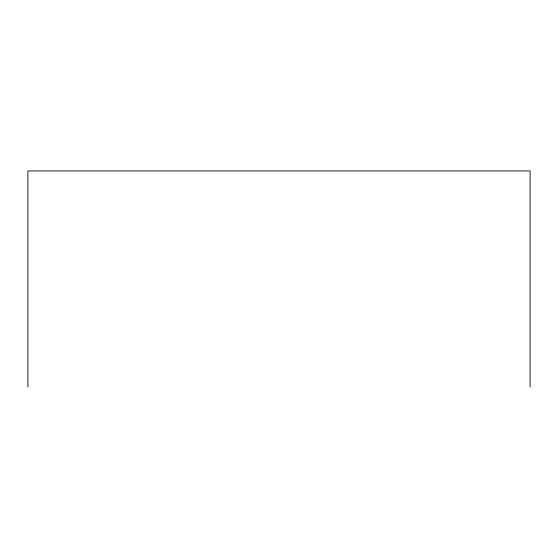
<?xml version="1.0" encoding="UTF-8"?>
<svg xmlns="http://www.w3.org/2000/svg" width="558" height="558" viewBox="0 0 558 558"><rect width="100%" height="100%" fill="white"/><g stroke="black" fill="none" stroke-linecap="round" stroke-linejoin="round"><path stroke-width="0.84" d="M530.1 387.064L530.1 170.936L27.9 170.936L27.9 387.064"/></g></svg>
